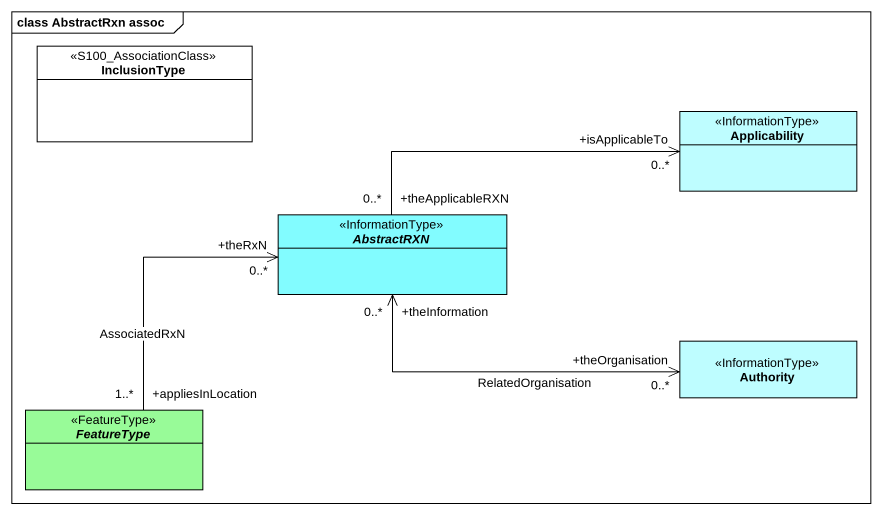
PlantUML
@startuml
mainframe class AbstractRxn assoc
hide circle
hide empty members
class InclusionType <<S100_AssociationClass>> #FFFFFF
class Applicability <<InformationType>> #BEFDFF
abstract class AbstractRXN <<InformationType>> #82FCFF
class Authority <<InformationType>> #BEFDFF
abstract class FeatureType <<FeatureType>> #98FB98
AbstractRXN "+theApplicableRXN\n0..*" -right-> "+isApplicableTo\n0..*" Applicability
Authority "+theOrganisation\n0..*" <-left-> "+theInformation\n0..*" AbstractRXN : RelatedOrganisation
FeatureType "+appliesInLocation\n1..*" -up-> "+theRxN\n0..*" AbstractRXN : AssociatedRxN
@enduml
